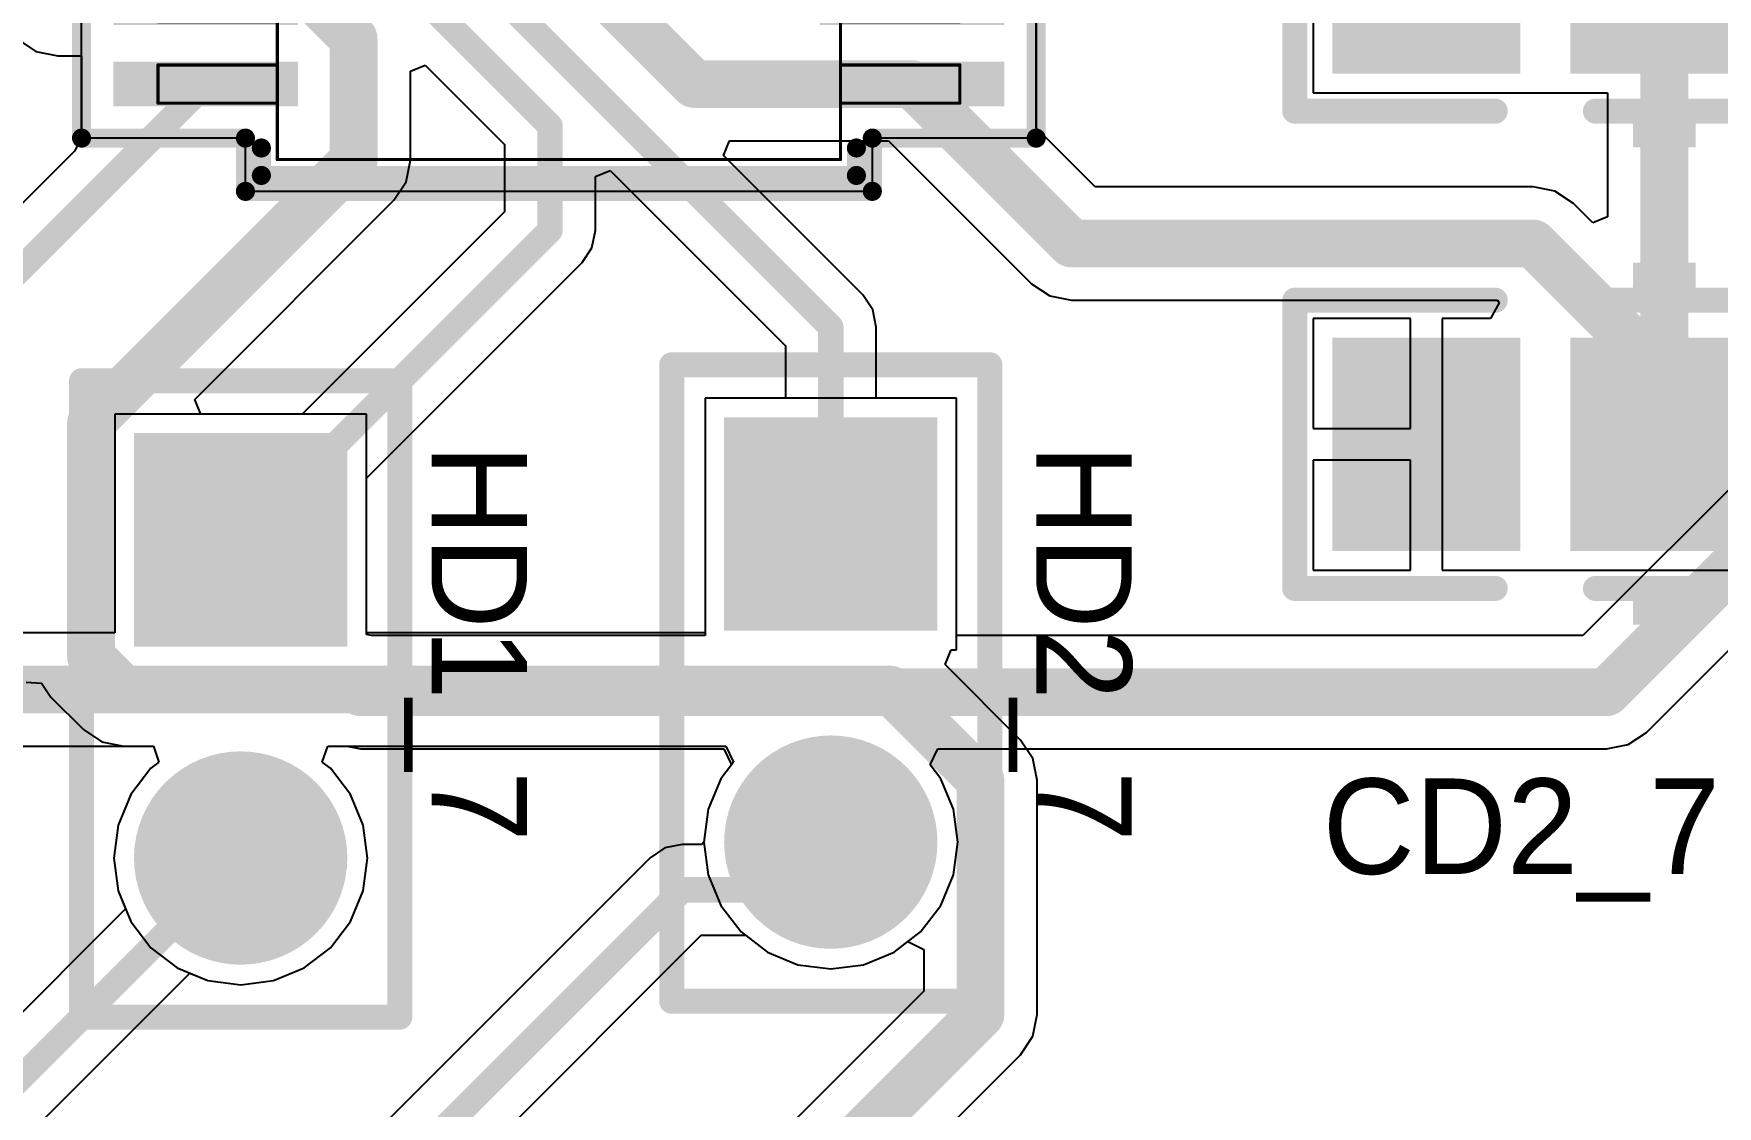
# Model space of a CAD drawing. Header units: millimetres. Extents: x 0.67 to 7.75, y 0.64 to 6.06.
# Drawn here: x 2.338 to 2.867, y 3.492 to 3.829 of the extents above; entities that cross this region are included whole.
import ezdxf

# ---------------------------------------------------------------- set-up
doc = ezdxf.new("R2010")
doc.units = ezdxf.units.MM
doc.header["$MEASUREMENT"] = 0
for name, color, linetype in [('BottomLayer', 5, 'Continuous'), ('BottomSolder', 6, 'Continuous'), ('Mechanical13', 56, 'Continuous'), ('Mechanical15', 56, 'Continuous'), ('MultiLayer', 9, 'Continuous'), ('PadHoleLayer', 156, 'Continuous'), ('TopLayer', 1, 'Continuous'), ('TopOverlay', 2, 'Continuous'), ('TopPaste', 8, 'Continuous'), ('TopSolder', 216, 'Continuous')]:
    doc.layers.add(name, color=color, linetype=linetype)

# ---------------------------------------------------------------- blocks, each defined once
blk = doc.blocks.new('RU_14_186')
at = {"layer": 'Mechanical13'}
for p, q in [((-0.086, 0.07249), (-0.06601, 0.0525)), ((-0.086, 0.0525), (-0.06601, 0.07249)), ((-0.076, 0.0525), (-0.076, 0.07249)), ((-0.086, 0.0625), (-0.06601, 0.0625))]:
    blk.add_line(p, q, dxfattribs=at)
at = {"layer": 'Mechanical13', "const_width": 0.001}
for points in [[(-0.0885, -0.1005), (-0.0885, 0.1005)], [(-0.0885, 0.1005), (0.0885, 0.1005)], [(0.0885, -0.1005), (0.0885, 0.1005)], [(-0.126, 0.07077), (-0.126, 0.08277)], [(-0.126, 0.08277), (-0.0885, 0.08277)], [(-0.0885, 0.07077), (-0.0885, 0.08277)], [(0.0885, 0.08277), (0.126, 0.08277)], [(0.0885, 0.07077), (0.0885, 0.08277)], [(0.126, 0.07077), (0.126, 0.08277)], [(-0.126, 0.07077), (-0.0885, 0.07077)], [(0.0885, 0.07077), (0.126, 0.07077)], [(-0.126, 0.04518), (-0.126, 0.05718)], [(-0.126, 0.05718), (-0.0885, 0.05718)], [(-0.0885, 0.04518), (-0.0885, 0.05718)], [(0.0885, 0.05718), (0.126, 0.05718)], [(0.0885, 0.04518), (0.0885, 0.05718)], [(0.126, 0.04518), (0.126, 0.05718)], [(-0.126, 0.04518), (-0.0885, 0.04518)], [(0.0885, 0.04518), (0.126, 0.04518)], [(-0.126, 0.01959), (-0.126, 0.03159)], [(-0.126, 0.03159), (-0.0885, 0.03159)], [(-0.0885, 0.01959), (-0.0885, 0.03159)], [(0.0885, 0.03159), (0.126, 0.03159)], [(0.0885, 0.01959), (0.0885, 0.03159)], [(0.126, 0.01959), (0.126, 0.03159)], [(-0.126, 0.01959), (-0.0885, 0.01959)], [(0.0885, 0.01959), (0.126, 0.01959)], [(-0.126, -0.006), (-0.126, 0.006)], [(-0.126, 0.006), (-0.0885, 0.006)], [(-0.0885, -0.006), (-0.0885, 0.006)], [(0.0885, 0.006), (0.126, 0.006)], [(0.0885, -0.006), (0.0885, 0.006)], [(0.126, -0.006), (0.126, 0.006)], [(-0.126, -0.006), (-0.0885, -0.006)], [(0.0885, -0.006), (0.126, -0.006)], [(-0.126, -0.03159), (-0.126, -0.01959)], [(-0.126, -0.01959), (-0.0885, -0.01959)], [(-0.0885, -0.03159), (-0.0885, -0.01959)], [(0.0885, -0.01959), (0.126, -0.01959)], [(0.0885, -0.03159), (0.0885, -0.01959)], [(0.126, -0.03159), (0.126, -0.01959)], [(-0.126, -0.03159), (-0.0885, -0.03159)], [(0.0885, -0.03159), (0.126, -0.03159)], [(-0.126, -0.05718), (-0.126, -0.04518)], [(-0.126, -0.04518), (-0.0885, -0.04518)], [(-0.0885, -0.05718), (-0.0885, -0.04518)], [(0.0885, -0.04518), (0.126, -0.04518)], [(0.0885, -0.05718), (0.0885, -0.04518)], [(0.126, -0.05718), (0.126, -0.04518)], [(-0.126, -0.05718), (-0.0885, -0.05718)], [(0.0885, -0.05718), (0.126, -0.05718)], [(-0.126, -0.08277), (-0.126, -0.07077)], [(-0.126, -0.07077), (-0.0885, -0.07077)], [(-0.0885, -0.08277), (-0.0885, -0.07077)], [(0.0885, -0.07077), (0.126, -0.07077)], [(0.0885, -0.08277), (0.0885, -0.07077)], [(0.126, -0.08277), (0.126, -0.07077)], [(-0.126, -0.08277), (-0.0885, -0.08277)], [(0.0885, -0.08277), (0.126, -0.08277)], [(-0.0885, -0.1005), (0.0885, -0.1005)]]:
    blk.add_lwpolyline(points, dxfattribs=at)
at = {"layer": 'Mechanical13', "const_width": 0.0005}
for points in [[(-0.08875, 0.1005, 1), (-0.08825, 0.1005, 1)], [(-0.08875, 0.1005, 1), (-0.08825, 0.1005, 1)], [(0.08825, 0.1005, 1), (0.08875, 0.1005, 1)], [(0.08825, 0.1005, 1), (0.08875, 0.1005, 1)], [(-0.12625, 0.08277, 1), (-0.12575, 0.08277, 1)], [(-0.12625, 0.08277, 1), (-0.12575, 0.08277, 1)], [(-0.08875, 0.08277, 1), (-0.08825, 0.08277, 1)], [(-0.08875, 0.08277, 1), (-0.08825, 0.08277, 1)], [(0.08825, 0.08277, 1), (0.08875, 0.08277, 1)], [(0.08825, 0.08277, 1), (0.08875, 0.08277, 1)], [(0.12575, 0.08277, 1), (0.12625, 0.08277, 1)], [(0.12575, 0.08277, 1), (0.12625, 0.08277, 1)], [(-0.12625, 0.07077, 1), (-0.12575, 0.07077, 1)], [(-0.12625, 0.07077, 1), (-0.12575, 0.07077, 1)], [(-0.08875, 0.07077, 1), (-0.08825, 0.07077, 1)], [(-0.08875, 0.07077, 1), (-0.08825, 0.07077, 1)], [(0.08825, 0.07077, 1), (0.08875, 0.07077, 1)], [(0.08825, 0.07077, 1), (0.08875, 0.07077, 1)], [(0.12575, 0.07077, 1), (0.12625, 0.07077, 1)], [(0.12575, 0.07077, 1), (0.12625, 0.07077, 1)], [(-0.12625, 0.05718, 1), (-0.12575, 0.05718, 1)], [(-0.12625, 0.05718, 1), (-0.12575, 0.05718, 1)], [(-0.08875, 0.05718, 1), (-0.08825, 0.05718, 1)], [(-0.08875, 0.05718, 1), (-0.08825, 0.05718, 1)], [(0.08825, 0.05718, 1), (0.08875, 0.05718, 1)], [(0.08825, 0.05718, 1), (0.08875, 0.05718, 1)], [(0.12575, 0.05718, 1), (0.12625, 0.05718, 1)], [(0.12575, 0.05718, 1), (0.12625, 0.05718, 1)], [(-0.12625, 0.04518, 1), (-0.12575, 0.04518, 1)], [(-0.12625, 0.04518, 1), (-0.12575, 0.04518, 1)], [(-0.08875, 0.04518, 1), (-0.08825, 0.04518, 1)], [(-0.08875, 0.04518, 1), (-0.08825, 0.04518, 1)], [(0.08825, 0.04518, 1), (0.08875, 0.04518, 1)], [(0.08825, 0.04518, 1), (0.08875, 0.04518, 1)], [(0.12575, 0.04518, 1), (0.12625, 0.04518, 1)], [(0.12575, 0.04518, 1), (0.12625, 0.04518, 1)], [(-0.12625, 0.03159, 1), (-0.12575, 0.03159, 1)], [(-0.12625, 0.03159, 1), (-0.12575, 0.03159, 1)], [(-0.08875, 0.03159, 1), (-0.08825, 0.03159, 1)], [(-0.08875, 0.03159, 1), (-0.08825, 0.03159, 1)], [(0.08825, 0.03159, 1), (0.08875, 0.03159, 1)], [(0.08825, 0.03159, 1), (0.08875, 0.03159, 1)], [(0.12575, 0.03159, 1), (0.12625, 0.03159, 1)], [(0.12575, 0.03159, 1), (0.12625, 0.03159, 1)], [(-0.12625, 0.01959, 1), (-0.12575, 0.01959, 1)], [(-0.12625, 0.01959, 1), (-0.12575, 0.01959, 1)], [(-0.08875, 0.01959, 1), (-0.08825, 0.01959, 1)], [(-0.08875, 0.01959, 1), (-0.08825, 0.01959, 1)], [(0.08825, 0.01959, 1), (0.08875, 0.01959, 1)], [(0.08825, 0.01959, 1), (0.08875, 0.01959, 1)], [(0.12575, 0.01959, 1), (0.12625, 0.01959, 1)], [(0.12575, 0.01959, 1), (0.12625, 0.01959, 1)], [(-0.12625, 0.006, 1), (-0.12575, 0.006, 1)], [(-0.12625, 0.006, 1), (-0.12575, 0.006, 1)], [(-0.08875, 0.006, 1), (-0.08825, 0.006, 1)], [(-0.08875, 0.006, 1), (-0.08825, 0.006, 1)], [(0.08825, 0.006, 1), (0.08875, 0.006, 1)], [(0.08825, 0.006, 1), (0.08875, 0.006, 1)], [(0.12575, 0.006, 1), (0.12625, 0.006, 1)], [(0.12575, 0.006, 1), (0.12625, 0.006, 1)], [(-0.12625, -0.006, 1), (-0.12575, -0.006, 1)], [(-0.12625, -0.006, 1), (-0.12575, -0.006, 1)], [(-0.08875, -0.006, 1), (-0.08825, -0.006, 1)], [(-0.08875, -0.006, 1), (-0.08825, -0.006, 1)], [(0.08825, -0.006, 1), (0.08875, -0.006, 1)], [(0.08825, -0.006, 1), (0.08875, -0.006, 1)], [(0.12575, -0.006, 1), (0.12625, -0.006, 1)], [(0.12575, -0.006, 1), (0.12625, -0.006, 1)], [(-0.12625, -0.01959, 1), (-0.12575, -0.01959, 1)], [(-0.12625, -0.01959, 1), (-0.12575, -0.01959, 1)], [(-0.08875, -0.01959, 1), (-0.08825, -0.01959, 1)], [(-0.08875, -0.01959, 1), (-0.08825, -0.01959, 1)], [(0.08825, -0.01959, 1), (0.08875, -0.01959, 1)], [(0.08825, -0.01959, 1), (0.08875, -0.01959, 1)], [(0.12575, -0.01959, 1), (0.12625, -0.01959, 1)], [(0.12575, -0.01959, 1), (0.12625, -0.01959, 1)], [(-0.12625, -0.03159, 1), (-0.12575, -0.03159, 1)], [(-0.12625, -0.03159, 1), (-0.12575, -0.03159, 1)], [(-0.08875, -0.03159, 1), (-0.08825, -0.03159, 1)], [(-0.08875, -0.03159, 1), (-0.08825, -0.03159, 1)], [(0.08825, -0.03159, 1), (0.08875, -0.03159, 1)], [(0.08825, -0.03159, 1), (0.08875, -0.03159, 1)], [(0.12575, -0.03159, 1), (0.12625, -0.03159, 1)], [(0.12575, -0.03159, 1), (0.12625, -0.03159, 1)], [(-0.12625, -0.04518, 1), (-0.12575, -0.04518, 1)], [(-0.12625, -0.04518, 1), (-0.12575, -0.04518, 1)], [(-0.08875, -0.04518, 1), (-0.08825, -0.04518, 1)], [(-0.08875, -0.04518, 1), (-0.08825, -0.04518, 1)], [(0.08825, -0.04518, 1), (0.08875, -0.04518, 1)], [(0.08825, -0.04518, 1), (0.08875, -0.04518, 1)], [(0.12575, -0.04518, 1), (0.12625, -0.04518, 1)], [(0.12575, -0.04518, 1), (0.12625, -0.04518, 1)], [(-0.12625, -0.05718, 1), (-0.12575, -0.05718, 1)], [(-0.12625, -0.05718, 1), (-0.12575, -0.05718, 1)], [(-0.08875, -0.05718, 1), (-0.08825, -0.05718, 1)], [(-0.08875, -0.05718, 1), (-0.08825, -0.05718, 1)], [(0.08825, -0.05718, 1), (0.08875, -0.05718, 1)], [(0.08825, -0.05718, 1), (0.08875, -0.05718, 1)], [(0.12575, -0.05718, 1), (0.12625, -0.05718, 1)], [(0.12575, -0.05718, 1), (0.12625, -0.05718, 1)], [(-0.12625, -0.07077, 1), (-0.12575, -0.07077, 1)], [(-0.12625, -0.07077, 1), (-0.12575, -0.07077, 1)], [(-0.08875, -0.07077, 1), (-0.08825, -0.07077, 1)], [(-0.08875, -0.07077, 1), (-0.08825, -0.07077, 1)], [(0.08825, -0.07077, 1), (0.08875, -0.07077, 1)], [(0.08825, -0.07077, 1), (0.08875, -0.07077, 1)], [(0.12575, -0.07077, 1), (0.12625, -0.07077, 1)], [(0.12575, -0.07077, 1), (0.12625, -0.07077, 1)], [(-0.12625, -0.08277, 1), (-0.12575, -0.08277, 1)], [(-0.12625, -0.08277, 1), (-0.12575, -0.08277, 1)], [(-0.08875, -0.08277, 1), (-0.08825, -0.08277, 1)], [(-0.08875, -0.08277, 1), (-0.08825, -0.08277, 1)], [(0.08825, -0.08277, 1), (0.08875, -0.08277, 1)], [(0.08825, -0.08277, 1), (0.08875, -0.08277, 1)], [(0.12575, -0.08277, 1), (0.12625, -0.08277, 1)], [(0.12575, -0.08277, 1), (0.12625, -0.08277, 1)], [(-0.08875, -0.1005, 1), (-0.08825, -0.1005, 1)], [(-0.08875, -0.1005, 1), (-0.08825, -0.1005, 1)], [(0.08825, -0.1005, 1), (0.08875, -0.1005, 1)], [(0.08825, -0.1005, 1), (0.08875, -0.1005, 1)]]:
    blk.add_lwpolyline(points, format="xyb", close=True, dxfattribs=at)
at = {"layer": 'Mechanical13'}
blk.add_lwpolyline([(0.012, 0.1005, -1), (-0.012, 0.1005)], format="xyb", dxfattribs=at)
for points in [[(-0.012, 0.1005, 1), (-0.012, 0.1005, 1)], [(0.012, 0.1005, 1), (0.012, 0.1005, 1)]]:
    blk.add_lwpolyline(points, format="xyb", close=True, dxfattribs=at)
at = {"layer": 'Mechanical15'}
for p, q in [((-0.0985, 0.09377), (-0.0985, 0.1105)), ((-0.0985, 0.1105), (0.0985, 0.1105)), ((0.0985, 0.1105), (0.0985, 0.09377)), ((-0.15, -0.09377), (-0.15, 0.09377)), ((-0.15, 0.09377), (-0.0985, 0.09377)), ((0.0985, 0.09377), (0.15, 0.09377)), ((0.15, 0.09377), (0.15, -0.09377)), ((-0.0985, -0.09377), (-0.15, -0.09377)), ((-0.0985, -0.1105), (-0.0985, -0.09377)), ((0.15, -0.09377), (0.0985, -0.09377)), ((0.0985, -0.09377), (0.0985, -0.1105)), ((0.0985, -0.1105), (-0.0985, -0.1105))]:
    blk.add_line(p, q, dxfattribs=at)
at = {"layer": 'Mechanical15', "const_width": 0.006}
for points in [[(-0.0985, 0.1105), (0.0985, 0.1105)], [(-0.0985, 0.09377), (-0.0985, 0.1105)], [(0.0985, 0.09377), (0.0985, 0.1105)], [(-0.15, 0.09377), (-0.0985, 0.09377)], [(-0.15, -0.09377), (-0.15, 0.09377)], [(0.0985, 0.09377), (0.15, 0.09377)], [(0.15, -0.09377), (0.15, 0.09377)], [(-0.15, -0.09377), (-0.0985, -0.09377)], [(-0.0985, -0.1105), (-0.0985, -0.09377)], [(0.0985, -0.1105), (0.0985, -0.09377)], [(0.0985, -0.09377), (0.15, -0.09377)], [(-0.0985, -0.1105), (0.0985, -0.1105)]]:
    blk.add_lwpolyline(points, dxfattribs=at)
at = {"layer": 'Mechanical15', "const_width": 0.003}
for points in [[(-0.1, 0.1105, 1), (-0.097, 0.1105, 1)], [(-0.1, 0.1105, 1), (-0.097, 0.1105, 1)], [(0.097, 0.1105, 1), (0.1, 0.1105, 1)], [(0.097, 0.1105, 1), (0.1, 0.1105, 1)], [(-0.1515, 0.09377, 1), (-0.1485, 0.09377, 1)], [(-0.1515, 0.09377, 1), (-0.1485, 0.09377, 1)], [(-0.1, 0.09377, 1), (-0.097, 0.09377, 1)], [(-0.1, 0.09377, 1), (-0.097, 0.09377, 1)], [(0.097, 0.09377, 1), (0.1, 0.09377, 1)], [(0.097, 0.09377, 1), (0.1, 0.09377, 1)], [(0.1485, 0.09377, 1), (0.1515, 0.09377, 1)], [(0.1485, 0.09377, 1), (0.1515, 0.09377, 1)], [(-0.1515, -0.09377, 1), (-0.1485, -0.09377, 1)], [(-0.1515, -0.09377, 1), (-0.1485, -0.09377, 1)], [(-0.1, -0.09377, 1), (-0.097, -0.09377, 1)], [(-0.1, -0.09377, 1), (-0.097, -0.09377, 1)], [(0.097, -0.09377, 1), (0.1, -0.09377, 1)], [(0.097, -0.09377, 1), (0.1, -0.09377, 1)], [(0.1485, -0.09377, 1), (0.1515, -0.09377, 1)], [(0.1485, -0.09377, 1), (0.1515, -0.09377, 1)], [(-0.1, -0.1105, 1), (-0.097, -0.1105, 1)], [(-0.1, -0.1105, 1), (-0.097, -0.1105, 1)], [(0.097, -0.1105, 1), (0.1, -0.1105, 1)], [(0.097, -0.1105, 1), (0.1, -0.1105, 1)]]:
    blk.add_lwpolyline(points, format="xyb", close=True, dxfattribs=at)
at = {"layer": 'TopLayer'}
for points in [[(-0.14, 0.06977), (-0.082, 0.06977), (-0.14, 0.08377), (-0.082, 0.08377)], [(0.082, 0.06977), (0.14, 0.06977), (0.082, 0.08377), (0.14, 0.08377)], [(-0.14, 0.04418), (-0.082, 0.04418), (-0.14, 0.05818), (-0.082, 0.05818)], [(0.082, 0.04418), (0.14, 0.04418), (0.082, 0.05818), (0.14, 0.05818)], [(-0.14, 0.01859), (-0.082, 0.01859), (-0.14, 0.03259), (-0.082, 0.03259)], [(0.082, 0.01859), (0.14, 0.01859), (0.082, 0.03259), (0.14, 0.03259)], [(-0.14, -0.007), (-0.082, -0.007), (-0.14, 0.007), (-0.082, 0.007)], [(0.082, -0.007), (0.14, -0.007), (0.082, 0.007), (0.14, 0.007)], [(-0.14, -0.03259), (-0.082, -0.03259), (-0.14, -0.01859), (-0.082, -0.01859)], [(0.082, -0.03259), (0.14, -0.03259), (0.082, -0.01859), (0.14, -0.01859)], [(-0.14, -0.05818), (-0.082, -0.05818), (-0.14, -0.04418), (-0.082, -0.04418)], [(0.082, -0.05818), (0.14, -0.05818), (0.082, -0.04418), (0.14, -0.04418)], [(-0.14, -0.08377), (-0.082, -0.08377), (-0.14, -0.06977), (-0.082, -0.06977)], [(0.082, -0.08377), (0.14, -0.08377), (0.082, -0.06977), (0.14, -0.06977)]]:
    blk.add_solid(points, dxfattribs=at)
at = {"layer": 'TopOverlay'}
for p, q in [((-0.1335, 0.11076), (-0.11351, 0.09077)), ((-0.1335, 0.09077), (-0.11351, 0.11076)), ((-0.1235, 0.09077), (-0.1235, 0.11076)), ((-0.1335, 0.10077), (-0.11351, 0.10077)), ((0.15, -0.03309), (0.15, -0.01809)), ((0.15, -0.01809), (0.16, -0.01809)), ((0.16, -0.01809), (0.16, -0.03309)), ((0.16, -0.03309), (0.15, -0.03309))]:
    blk.add_line(p, q, dxfattribs=at)
at = {"layer": 'TopOverlay', "const_width": 0.006}
for points in [[(-0.0935, 0.09687), (-0.0935, 0.1055)], [(-0.0935, 0.1055), (0.0935, 0.1055)], [(0.0935, 0.09687), (0.0935, 0.1055)], [(-0.0935, -0.1055), (-0.0935, -0.09687)], [(0.0935, -0.1055), (0.0935, -0.09687)], [(-0.0935, -0.1055), (0.0935, -0.1055)]]:
    blk.add_lwpolyline(points, dxfattribs=at)
at = {"layer": 'TopOverlay', "const_width": 0.003}
for points in [[(-0.095, 0.1055, 1), (-0.092, 0.1055, 1)], [(-0.095, 0.1055, 1), (-0.092, 0.1055, 1)], [(0.092, 0.1055, 1), (0.095, 0.1055, 1)], [(0.092, 0.1055, 1), (0.095, 0.1055, 1)], [(-0.095, 0.09687, 1), (-0.092, 0.09687, 1)], [(0.092, 0.09687, 1), (0.095, 0.09687, 1)], [(-0.095, -0.09687, 1), (-0.092, -0.09687, 1)], [(0.092, -0.09687, 1), (0.095, -0.09687, 1)], [(-0.095, -0.1055, 1), (-0.092, -0.1055, 1)], [(-0.095, -0.1055, 1), (-0.092, -0.1055, 1)], [(0.092, -0.1055, 1), (0.095, -0.1055, 1)], [(0.092, -0.1055, 1), (0.095, -0.1055, 1)]]:
    blk.add_lwpolyline(points, format="xyb", close=True, dxfattribs=at)
at = {"layer": 'TopPaste'}
for points in [[(-0.14, 0.06977), (-0.082, 0.06977), (-0.14, 0.08377), (-0.082, 0.08377)], [(0.082, 0.06977), (0.14, 0.06977), (0.082, 0.08377), (0.14, 0.08377)], [(-0.14, 0.04418), (-0.082, 0.04418), (-0.14, 0.05818), (-0.082, 0.05818)], [(0.082, 0.04418), (0.14, 0.04418), (0.082, 0.05818), (0.14, 0.05818)], [(-0.14, 0.01859), (-0.082, 0.01859), (-0.14, 0.03259), (-0.082, 0.03259)], [(0.082, 0.01859), (0.14, 0.01859), (0.082, 0.03259), (0.14, 0.03259)], [(-0.14, -0.007), (-0.082, -0.007), (-0.14, 0.007), (-0.082, 0.007)], [(0.082, -0.007), (0.14, -0.007), (0.082, 0.007), (0.14, 0.007)], [(-0.14, -0.03259), (-0.082, -0.03259), (-0.14, -0.01859), (-0.082, -0.01859)], [(0.082, -0.03259), (0.14, -0.03259), (0.082, -0.01859), (0.14, -0.01859)], [(-0.14, -0.05818), (-0.082, -0.05818), (-0.14, -0.04418), (-0.082, -0.04418)], [(0.082, -0.05818), (0.14, -0.05818), (0.082, -0.04418), (0.14, -0.04418)], [(-0.14, -0.08377), (-0.082, -0.08377), (-0.14, -0.06977), (-0.082, -0.06977)], [(0.082, -0.08377), (0.14, -0.08377), (0.082, -0.06977), (0.14, -0.06977)]]:
    blk.add_solid(points, dxfattribs=at)
at = {"layer": 'TopSolder'}
for points in [[(-0.14, 0.06977), (-0.082, 0.06977), (-0.14, 0.08377), (-0.082, 0.08377)], [(0.082, 0.06977), (0.14, 0.06977), (0.082, 0.08377), (0.14, 0.08377)], [(-0.14, 0.04418), (-0.082, 0.04418), (-0.14, 0.05818), (-0.082, 0.05818)], [(0.082, 0.04418), (0.14, 0.04418), (0.082, 0.05818), (0.14, 0.05818)], [(-0.14, 0.01859), (-0.082, 0.01859), (-0.14, 0.03259), (-0.082, 0.03259)], [(0.082, 0.01859), (0.14, 0.01859), (0.082, 0.03259), (0.14, 0.03259)], [(-0.14, -0.007), (-0.082, -0.007), (-0.14, 0.007), (-0.082, 0.007)], [(0.082, -0.007), (0.14, -0.007), (0.082, 0.007), (0.14, 0.007)], [(-0.14, -0.03259), (-0.082, -0.03259), (-0.14, -0.01859), (-0.082, -0.01859)], [(0.082, -0.03259), (0.14, -0.03259), (0.082, -0.01859), (0.14, -0.01859)], [(-0.14, -0.05818), (-0.082, -0.05818), (-0.14, -0.04418), (-0.082, -0.04418)], [(0.082, -0.05818), (0.14, -0.05818), (0.082, -0.04418), (0.14, -0.04418)], [(-0.14, -0.08377), (-0.082, -0.08377), (-0.14, -0.06977), (-0.082, -0.06977)], [(0.082, -0.08377), (0.14, -0.08377), (0.082, -0.06977), (0.14, -0.06977)]]:
    blk.add_solid(points, dxfattribs=at)
blk = doc.blocks.new('CC2012_0805_187')
at = {"layer": 'TopLayer'}
for points in [[(-0.06299, -0.02953), (-0.01181, -0.02953), (-0.06299, 0.02953), (-0.01181, 0.02953)], [(0.01181, -0.02953), (0.06299, -0.02953), (0.01181, 0.02953), (0.06299, 0.02953)]]:
    blk.add_solid(points, dxfattribs=at)
at = {"layer": 'TopOverlay', "const_width": 0.00787}
for points in [[(-0.07874, 0.04528), (-0.07874, -0.04528)], [(-0.01575, 0.04528), (-0.07874, 0.04528)], [(0.07874, 0.04528), (0.01575, 0.04528)], [(0.07874, 0.04528), (0.07874, -0.04528)], [(-0.01575, -0.04528), (-0.07874, -0.04528)], [(0.07874, -0.04528), (0.01575, -0.04528)]]:
    blk.add_lwpolyline(points, dxfattribs=at)
at = {"layer": 'TopOverlay', "const_width": 0.00394}
for points in [[(-0.08071, 0.04528, 1), (-0.07677, 0.04528, 1)], [(-0.08071, 0.04528, 1), (-0.07677, 0.04528, 1)], [(-0.01772, 0.04528, 1), (-0.01378, 0.04528, 1)], [(0.01378, 0.04528, 1), (0.01772, 0.04528, 1)], [(0.07677, 0.04528, 1), (0.08071, 0.04528, 1)], [(0.07677, 0.04528, 1), (0.08071, 0.04528, 1)], [(-0.08071, -0.04528, 1), (-0.07677, -0.04528, 1)], [(-0.08071, -0.04528, 1), (-0.07677, -0.04528, 1)], [(-0.01772, -0.04528, 1), (-0.01378, -0.04528, 1)], [(0.01378, -0.04528, 1), (0.01772, -0.04528, 1)], [(0.07677, -0.04528, 1), (0.08071, -0.04528, 1)], [(0.07677, -0.04528, 1), (0.08071, -0.04528, 1)]]:
    blk.add_lwpolyline(points, format="xyb", close=True, dxfattribs=at)
at = {"layer": 'TopOverlay'}
for points in [[(-0.04724, 0.04882), (-0.02756, 0.04882), (-0.04724, 0.05669), (-0.02756, 0.05669)], [(-0.04725, -0.05709), (-0.02756, -0.05709), (-0.04725, -0.04921), (-0.02756, -0.04921)]]:
    blk.add_solid(points, dxfattribs=at)
at = {"layer": 'TopPaste'}
for points in [[(-0.06299, -0.02953), (-0.01181, -0.02953), (-0.06299, 0.02953), (-0.01181, 0.02953)], [(0.01181, -0.02953), (0.06299, -0.02953), (0.01181, 0.02953), (0.06299, 0.02953)]]:
    blk.add_solid(points, dxfattribs=at)
at = {"layer": 'TopSolder'}
for points in [[(-0.06699, -0.03353), (-0.00781, -0.03353), (-0.06699, 0.03353), (-0.00781, 0.03353)], [(0.00781, -0.03353), (0.06699, -0.03353), (0.00781, 0.03353), (0.06699, 0.03353)]]:
    blk.add_solid(points, dxfattribs=at)
blk = doc.blocks.new('HDR1X2_198')
at = {"layer": 'BottomLayer', "const_width": 0.02953}
blk.add_lwpolyline([(0.08524, 0, 1), (0.11476, 0, 1)], format="xyb", close=True, dxfattribs=at)
at = {"layer": 'BottomLayer'}
blk.add_solid([(-0.02953, -0.02953), (0.02953, -0.02953), (-0.02953, 0.02953), (0.02953, 0.02953)], dxfattribs=at)
at = {"layer": 'BottomSolder', "const_width": 0.03353}
blk.add_lwpolyline([(0.08324, 0, 1), (0.11676, 0, 1)], format="xyb", close=True, dxfattribs=at)
at = {"layer": 'BottomSolder'}
blk.add_solid([(-0.03353, -0.03353), (0.03353, -0.03353), (-0.03353, 0.03353), (0.03353, 0.03353)], dxfattribs=at)
at = {"layer": 'MultiLayer', "const_width": 0.02953}
blk.add_lwpolyline([(0.08524, 0, 1), (0.11476, 0, 1)], format="xyb", close=True, dxfattribs=at)
at = {"layer": 'MultiLayer'}
blk.add_solid([(-0.02953, -0.02953), (0.02953, -0.02953), (-0.02953, 0.02953), (0.02953, 0.02953)], dxfattribs=at)
at = {"layer": 'PadHoleLayer', "const_width": 0.01772}
for points in [[(-0.00886, 0, 1), (0.00886, 0, 1)], [(0.09114, 0, 1), (0.10886, 0, 1)]]:
    blk.add_lwpolyline(points, format="xyb", close=True, dxfattribs=at)
at = {"layer": 'TopLayer', "const_width": 0.02953}
blk.add_lwpolyline([(0.08524, 0, 1), (0.11476, 0, 1)], format="xyb", close=True, dxfattribs=at)
at = {"layer": 'TopLayer'}
blk.add_solid([(-0.02953, -0.02953), (0.02953, -0.02953), (-0.02953, 0.02953), (0.02953, 0.02953)], dxfattribs=at)
at = {"layer": 'TopOverlay', "const_width": 0.00787}
for points in [[(-0.05, -0.05), (-0.05, 0.05)], [(0.15, 0.05), (-0.05, 0.05)], [(0.15, -0.05), (0.15, 0.05)], [(0.15, -0.05), (-0.05, -0.05)]]:
    blk.add_lwpolyline(points, dxfattribs=at)
at = {"layer": 'TopOverlay', "const_width": 0.00394}
for points in [[(-0.05197, 0.05, 1), (-0.04803, 0.05, 1)], [(-0.05197, 0.05, 1), (-0.04803, 0.05, 1)], [(0.14803, 0.05, 1), (0.15197, 0.05, 1)], [(0.14803, 0.05, 1), (0.15197, 0.05, 1)], [(-0.05197, -0.05, 1), (-0.04803, -0.05, 1)], [(-0.05197, -0.05, 1), (-0.04803, -0.05, 1)], [(0.14803, -0.05, 1), (0.15197, -0.05, 1)], [(0.14803, -0.05, 1), (0.15197, -0.05, 1)]]:
    blk.add_lwpolyline(points, format="xyb", close=True, dxfattribs=at)
at = {"layer": 'TopSolder', "const_width": 0.03353}
blk.add_lwpolyline([(0.08324, 0, 1), (0.11676, 0, 1)], format="xyb", close=True, dxfattribs=at)
at = {"layer": 'TopSolder'}
blk.add_solid([(-0.03353, -0.03353), (0.03353, -0.03353), (-0.03353, 0.03353), (0.03353, 0.03353)], dxfattribs=at)
blk = doc.blocks.new('HDR1X2_199')
at = {"layer": 'BottomLayer', "const_width": 0.02953}
blk.add_lwpolyline([(0.08524, 0, 1), (0.11476, 0, 1)], format="xyb", close=True, dxfattribs=at)
at = {"layer": 'BottomLayer'}
blk.add_solid([(-0.02953, -0.02953), (0.02953, -0.02953), (-0.02953, 0.02953), (0.02953, 0.02953)], dxfattribs=at)
at = {"layer": 'BottomSolder', "const_width": 0.03353}
blk.add_lwpolyline([(0.08324, 0, 1), (0.11676, 0, 1)], format="xyb", close=True, dxfattribs=at)
at = {"layer": 'BottomSolder'}
blk.add_solid([(-0.03353, -0.03353), (0.03353, -0.03353), (-0.03353, 0.03353), (0.03353, 0.03353)], dxfattribs=at)
at = {"layer": 'MultiLayer', "const_width": 0.02953}
blk.add_lwpolyline([(0.08524, 0, 1), (0.11476, 0, 1)], format="xyb", close=True, dxfattribs=at)
at = {"layer": 'MultiLayer'}
blk.add_solid([(-0.02953, -0.02953), (0.02953, -0.02953), (-0.02953, 0.02953), (0.02953, 0.02953)], dxfattribs=at)
at = {"layer": 'PadHoleLayer', "const_width": 0.01772}
for points in [[(-0.00886, 0, 1), (0.00886, 0, 1)], [(0.09114, 0, 1), (0.10886, 0, 1)]]:
    blk.add_lwpolyline(points, format="xyb", close=True, dxfattribs=at)
at = {"layer": 'TopLayer', "const_width": 0.02953}
blk.add_lwpolyline([(0.08524, 0, 1), (0.11476, 0, 1)], format="xyb", close=True, dxfattribs=at)
at = {"layer": 'TopLayer'}
blk.add_solid([(-0.02953, -0.02953), (0.02953, -0.02953), (-0.02953, 0.02953), (0.02953, 0.02953)], dxfattribs=at)
at = {"layer": 'TopOverlay', "const_width": 0.00787}
for points in [[(-0.05, -0.05), (-0.05, 0.05)], [(0.15, 0.05), (-0.05, 0.05)], [(0.15, -0.05), (0.15, 0.05)], [(0.15, -0.05), (-0.05, -0.05)]]:
    blk.add_lwpolyline(points, dxfattribs=at)
at = {"layer": 'TopOverlay', "const_width": 0.00394}
for points in [[(-0.05197, 0.05, 1), (-0.04803, 0.05, 1)], [(-0.05197, 0.05, 1), (-0.04803, 0.05, 1)], [(0.14803, 0.05, 1), (0.15197, 0.05, 1)], [(0.14803, 0.05, 1), (0.15197, 0.05, 1)], [(-0.05197, -0.05, 1), (-0.04803, -0.05, 1)], [(-0.05197, -0.05, 1), (-0.04803, -0.05, 1)], [(0.14803, -0.05, 1), (0.15197, -0.05, 1)], [(0.14803, -0.05, 1), (0.15197, -0.05, 1)]]:
    blk.add_lwpolyline(points, format="xyb", close=True, dxfattribs=at)
at = {"layer": 'TopSolder', "const_width": 0.03353}
blk.add_lwpolyline([(0.08324, 0, 1), (0.11676, 0, 1)], format="xyb", close=True, dxfattribs=at)
at = {"layer": 'TopSolder'}
blk.add_solid([(-0.03353, -0.03353), (0.03353, -0.03353), (-0.03353, 0.03353), (0.03353, 0.03353)], dxfattribs=at)
blk = doc.blocks.new('CC2012_0805_205')
at = {"layer": 'TopLayer'}
for points in [[(-0.06299, -0.02953), (-0.01181, -0.02953), (-0.06299, 0.02953), (-0.01181, 0.02953)], [(0.01181, -0.02953), (0.06299, -0.02953), (0.01181, 0.02953), (0.06299, 0.02953)]]:
    blk.add_solid(points, dxfattribs=at)
at = {"layer": 'TopOverlay', "const_width": 0.00787}
for points in [[(-0.07874, 0.04528), (-0.07874, -0.04528)], [(-0.01575, 0.04528), (-0.07874, 0.04528)], [(0.07874, 0.04528), (0.01575, 0.04528)], [(0.07874, 0.04528), (0.07874, -0.04528)], [(-0.01575, -0.04528), (-0.07874, -0.04528)], [(0.07874, -0.04528), (0.01575, -0.04528)]]:
    blk.add_lwpolyline(points, dxfattribs=at)
at = {"layer": 'TopOverlay', "const_width": 0.00394}
for points in [[(-0.08071, 0.04528, 1), (-0.07677, 0.04528, 1)], [(-0.08071, 0.04528, 1), (-0.07677, 0.04528, 1)], [(-0.01772, 0.04528, 1), (-0.01378, 0.04528, 1)], [(0.01378, 0.04528, 1), (0.01772, 0.04528, 1)], [(0.07677, 0.04528, 1), (0.08071, 0.04528, 1)], [(0.07677, 0.04528, 1), (0.08071, 0.04528, 1)], [(-0.08071, -0.04528, 1), (-0.07677, -0.04528, 1)], [(-0.08071, -0.04528, 1), (-0.07677, -0.04528, 1)], [(-0.01772, -0.04528, 1), (-0.01378, -0.04528, 1)], [(0.01378, -0.04528, 1), (0.01772, -0.04528, 1)], [(0.07677, -0.04528, 1), (0.08071, -0.04528, 1)], [(0.07677, -0.04528, 1), (0.08071, -0.04528, 1)]]:
    blk.add_lwpolyline(points, format="xyb", close=True, dxfattribs=at)
at = {"layer": 'TopOverlay'}
for points in [[(-0.04726, 0.04882), (-0.02757, 0.04882), (-0.04726, 0.05669), (-0.02757, 0.05669)], [(-0.04725, -0.05707), (-0.02756, -0.05707), (-0.04725, -0.0492), (-0.02756, -0.0492)]]:
    blk.add_solid(points, dxfattribs=at)
at = {"layer": 'TopPaste'}
for points in [[(-0.06299, -0.02953), (-0.01181, -0.02953), (-0.06299, 0.02953), (-0.01181, 0.02953)], [(0.01181, -0.02953), (0.06299, -0.02953), (0.01181, 0.02953), (0.06299, 0.02953)]]:
    blk.add_solid(points, dxfattribs=at)
at = {"layer": 'TopSolder'}
for points in [[(-0.06699, -0.03353), (-0.00781, -0.03353), (-0.06699, 0.03353), (-0.00781, 0.03353)], [(0.00781, -0.03353), (0.06699, -0.03353), (0.00781, 0.03353), (0.06699, 0.03353)]]:
    blk.add_solid(points, dxfattribs=at)

msp = doc.modelspace()

# ---------------------------------------------------------------- linework, layer by layer
at = {"layer": 'BottomLayer'}
for p, q in [((3.05231, 3.86755), (2.82461, 3.63984)), ((2.84462, 3.60938), (3.063, 3.82777)), ((2.62778, 3.71441), (2.54872, 3.71441)), ((2.54872, 3.71441), (2.54872, 3.63984)), ((2.62778, 3.63984), (2.62778, 3.71441)), ((2.44232, 3.70941), (2.36327, 3.70941)), ((2.36327, 3.70941), (2.36327, 3.6407)), ((2.44232, 3.64015), (2.44232, 3.70941)), ((2.36327, 3.6407), (1.98823, 3.6407)), ((2.44389, 3.63984), (2.44232, 3.64015)), ((2.54872, 3.63984), (2.44389, 3.63984)), ((2.82461, 3.63984), (2.62778, 3.63984)), ((2.83883, 3.60552), (2.84462, 3.60938)), ((1.99168, 3.60502), (2.37543, 3.60502)), ((2.37543, 3.60502), (2.37713, 3.60002)), ((2.42846, 3.60002), (2.43016, 3.60502)), ((2.43016, 3.60502), (2.43611, 3.60502)), ((2.43611, 3.60502), (2.44043, 3.60416)), ((2.44043, 3.60416), (2.44043, 3.60416)), ((2.44043, 3.60416), (2.55459, 3.60416)), ((2.55459, 3.60416), (2.55705, 3.59916)), ((2.61945, 3.59916), (2.62192, 3.60416)), ((2.62192, 3.60416), (2.832, 3.60416)), ((2.832, 3.60416), (2.83883, 3.60552)), ((2.3746, 3.59808), (2.36827, 3.58982)), ((2.37713, 3.60002), (2.3746, 3.59808)), ((2.43099, 3.59808), (2.42846, 3.60002)), ((2.43732, 3.58982), (2.43099, 3.59808)), ((2.55705, 3.59916), (2.55372, 3.59482)), ((2.62278, 3.59482), (2.61945, 3.59916)), ((2.55372, 3.59482), (2.54974, 3.5852)), ((2.62676, 3.5852), (2.62278, 3.59482)), ((2.36827, 3.58982), (2.36429, 3.5802)), ((2.44131, 3.5802), (2.43732, 3.58982)), ((2.54974, 3.5852), (2.54838, 3.57489)), ((2.62812, 3.57489), (2.62676, 3.5852)), ((2.36429, 3.5802), (2.36293, 3.56989)), ((2.44266, 3.56989), (2.44131, 3.5802)), ((2.54838, 3.57489), (2.54974, 3.56457)), ((2.62676, 3.56457), (2.62812, 3.57489)), ((2.36293, 3.56989), (2.36429, 3.55957)), ((2.44131, 3.55957), (2.44266, 3.56989)), ((2.54974, 3.56457), (2.55372, 3.55495)), ((2.62278, 3.55495), (2.62676, 3.56457)), ((2.36429, 3.55957), (2.36827, 3.54995)), ((2.43732, 3.54995), (2.44131, 3.55957)), ((2.55372, 3.55495), (2.56006, 3.54669)), ((2.61644, 3.54669), (2.62278, 3.55495)), ((2.36827, 3.54995), (2.3746, 3.54169)), ((2.43099, 3.54169), (2.43732, 3.54995)), ((2.56006, 3.54669), (2.56832, 3.54036)), ((2.60819, 3.54036), (2.61644, 3.54669)), ((2.3746, 3.54169), (2.38286, 3.53536)), ((2.42273, 3.53536), (2.43099, 3.54169)), ((2.56832, 3.54036), (2.57793, 3.53638)), ((2.59857, 3.53638), (2.60819, 3.54036)), ((2.38286, 3.53536), (2.39248, 3.53138)), ((2.41311, 3.53138), (2.42273, 3.53536)), ((2.57793, 3.53638), (2.58825, 3.53502)), ((2.58825, 3.53502), (2.59857, 3.53638)), ((2.39248, 3.53138), (2.4028, 3.53002)), ((2.4028, 3.53002), (2.41311, 3.53138))]:
    msp.add_line(p, q, dxfattribs=at)
at = {"layer": 'BottomLayer', "const_width": 0.015}
for points in [[(2.832, 3.622), (3.065, 3.855)], [(1.96286, 3.62286), (2.43957, 3.62286)], [(2.43957, 3.62286), (2.44043, 3.622)], [(2.44043, 3.622), (2.832, 3.622)]]:
    msp.add_lwpolyline(points, dxfattribs=at)
at = {"layer": 'BottomLayer', "const_width": 0.0075}
for points in [[(2.43582, 3.62286, 1), (2.44332, 3.62286, 1)], [(2.43582, 3.62286, 1), (2.44332, 3.62286, 1)], [(2.43668, 3.622, 1), (2.44418, 3.622, 1)], [(2.43668, 3.622, 1), (2.44418, 3.622, 1)], [(2.82825, 3.622, 1), (2.83575, 3.622, 1)], [(2.82825, 3.622, 1), (2.83575, 3.622, 1)]]:
    msp.add_lwpolyline(points, format="xyb", close=True, dxfattribs=at)
at = {"layer": 'TopLayer'}
for p, q in [((2.7398, 3.86529), (2.7398, 3.81036)), ((2.6528, 3.79935), (2.6528, 3.8337)), ((2.33268, 3.82718), (2.33847, 3.82331)), ((2.33847, 3.82331), (2.3453, 3.82195)), ((2.3453, 3.82195), (2.3453, 3.82195)), ((2.3453, 3.82195), (2.3528, 3.82195)), ((2.3528, 3.82195), (2.3528, 3.79611)), ((2.45614, 3.81714), (2.46076, 3.81906)), ((2.45614, 3.78919), (2.45614, 3.81714)), ((2.46076, 3.81906), (2.48573, 3.79409)), ((2.7398, 3.81036), (2.81098, 3.81036)), ((2.81098, 3.81036), (2.81098, 3.81036)), ((2.81098, 3.81036), (2.81461, 3.81036)), ((2.81461, 3.81036), (2.81461, 3.81036)), ((2.81461, 3.81036), (2.83235, 3.81036)), ((2.83235, 3.81036), (2.83235, 3.77141)), ((2.6713, 3.78084), (2.6528, 3.79935)), ((2.3528, 3.79611), (2.35056, 3.79207)), ((2.3528, 3.79611), (2.3528, 3.79611)), ((2.3528, 3.79611), (2.3528, 3.79611)), ((2.48573, 3.79409), (2.48573, 3.773)), ((2.55453, 3.79065), (2.55645, 3.79527)), ((2.55645, 3.79527), (2.6064, 3.79527)), ((2.6064, 3.79527), (2.65129, 3.75038)), ((2.35056, 3.79207), (2.3127, 3.75421)), ((2.45478, 3.78236), (2.45614, 3.78919)), ((2.45614, 3.78919), (2.45614, 3.78919)), ((2.59834, 3.74684), (2.55453, 3.79065)), ((2.51427, 3.78401), (2.51889, 3.78592)), ((2.51427, 3.76709), (2.51427, 3.78401)), ((2.51889, 3.78592), (2.57398, 3.73084)), ((2.45091, 3.77657), (2.45478, 3.78236)), ((2.809, 3.78084), (2.6713, 3.78084)), ((2.81583, 3.77948), (2.809, 3.78084)), ((2.82162, 3.77562), (2.81583, 3.77948)), ((2.38837, 3.71403), (2.45091, 3.77657)), ((2.48573, 3.773), (2.42214, 3.70941)), ((2.45091, 3.77657), (2.45091, 3.77657)), ((2.82773, 3.7695), (2.82162, 3.77562)), ((2.83235, 3.77141), (2.82773, 3.7695)), ((2.51319, 3.76163), (2.51427, 3.76709)), ((2.51427, 3.76709), (2.51427, 3.76709)), ((2.44232, 3.68923), (2.51009, 3.757)), ((2.51009, 3.757), (2.51319, 3.76163)), ((2.51009, 3.757), (2.51009, 3.757)), ((2.60144, 3.74221), (2.59834, 3.74684)), ((2.59834, 3.74684), (2.59834, 3.74684)), ((2.65129, 3.75038), (2.65129, 3.75038)), ((2.65129, 3.75038), (2.65708, 3.74652)), ((2.65708, 3.74652), (2.66391, 3.74516)), ((2.60253, 3.73675), (2.60144, 3.74221)), ((2.66391, 3.74516), (2.79779, 3.74516)), ((2.79828, 3.74441), (2.79561, 3.73941)), ((2.79779, 3.74516), (2.79828, 3.74441)), ((2.60253, 3.71441), (2.60253, 3.73675)), ((2.60253, 3.73675), (2.60253, 3.73675)), ((2.77039, 3.73941), (2.7398, 3.73941)), ((2.7398, 3.73941), (2.7398, 3.70489)), ((2.77039, 3.70489), (2.77039, 3.73941)), ((2.79561, 3.73941), (2.78039, 3.73941)), ((2.78039, 3.73941), (2.78039, 3.69989)), ((2.57398, 3.73084), (2.57398, 3.71441)), ((2.57398, 3.71441), (2.54872, 3.71441)), ((2.54872, 3.71441), (2.54872, 3.6407)), ((2.62778, 3.71441), (2.60253, 3.71441)), ((2.62778, 3.63536), (2.62778, 3.71441)), ((2.39029, 3.70941), (2.38837, 3.71403)), ((2.42214, 3.70941), (2.39029, 3.70941)), ((2.7398, 3.70489), (2.77039, 3.70489)), ((2.78039, 3.69989), (2.78039, 3.66036)), ((2.77039, 3.69489), (2.7398, 3.69489)), ((2.7398, 3.69489), (2.7398, 3.66036)), ((2.77039, 3.66036), (2.77039, 3.69489)), ((2.44232, 3.6407), (2.44232, 3.68923)), ((2.7398, 3.66036), (2.77039, 3.66036)), ((2.78039, 3.66036), (2.81098, 3.66036)), ((2.81098, 3.66036), (2.81098, 3.66036)), ((2.81098, 3.66036), (2.81461, 3.66036)), ((2.81461, 3.66036), (2.81461, 3.66036)), ((2.81461, 3.66036), (2.81598, 3.66036)), ((2.81598, 3.66036), (2.88579, 3.66036)), ((2.54872, 3.6407), (2.44232, 3.6407)), ((2.62414, 3.63074), (2.62605, 3.63536)), ((2.62605, 3.63536), (2.62778, 3.63536)), ((2.6479, 3.60698), (2.62414, 3.63074)), ((2.33538, 3.62518), (2.34026, 3.62483)), ((2.34026, 3.62483), (2.34315, 3.62049)), ((2.34315, 3.62049), (2.3534, 3.61024)), ((2.3534, 3.61024), (2.3534, 3.61024)), ((2.3534, 3.61024), (2.35919, 3.60637)), ((2.35919, 3.60637), (2.36602, 3.60502)), ((2.36602, 3.60502), (2.37543, 3.60502)), ((2.37543, 3.60502), (2.37713, 3.60002)), ((2.42846, 3.60002), (2.43016, 3.60502)), ((2.43016, 3.60502), (2.55524, 3.60502)), ((2.55524, 3.60502), (2.55771, 3.60002)), ((2.65176, 3.60119), (2.6479, 3.60698)), ((2.3746, 3.59808), (2.36827, 3.58982)), ((2.37713, 3.60002), (2.3746, 3.59808)), ((2.43099, 3.59808), (2.42846, 3.60002)), ((2.43732, 3.58982), (2.43099, 3.59808)), ((2.55771, 3.60002), (2.55372, 3.59482)), ((2.65312, 3.59437), (2.65176, 3.60119)), ((2.55372, 3.59482), (2.54974, 3.5852)), ((2.65312, 3.59436), (2.65312, 3.59437)), ((2.65312, 3.5207), (2.65312, 3.59436)), ((2.36827, 3.58982), (2.36429, 3.5802)), ((2.44131, 3.5802), (2.43732, 3.58982)), ((2.54974, 3.5852), (2.54838, 3.57489)), ((2.36429, 3.5802), (2.36293, 3.56989)), ((2.44266, 3.56989), (2.44131, 3.5802)), ((2.53612, 3.57307), (2.53149, 3.56998)), ((2.54158, 3.57416), (2.53612, 3.57307)), ((2.54775, 3.57416), (2.54158, 3.57416)), ((2.54158, 3.57416), (2.54158, 3.57416)), ((2.54838, 3.57489), (2.54775, 3.57416)), ((2.36293, 3.56989), (2.36429, 3.55957)), ((2.53149, 3.56998), (2.36927, 3.40776)), ((2.44131, 3.55957), (2.44266, 3.56989)), ((2.53149, 3.56998), (2.53149, 3.56998)), ((2.36429, 3.55957), (2.36663, 3.55391)), ((2.43732, 3.54995), (2.44131, 3.55957)), ((2.36663, 3.55391), (2.26388, 3.45116)), ((2.43099, 3.54169), (2.43732, 3.54995)), ((2.47605, 3.47417), (2.54749, 3.54561)), ((2.54749, 3.54561), (2.56147, 3.54561)), ((2.56147, 3.54561), (2.56832, 3.54036)), ((2.42273, 3.53536), (2.43099, 3.54169)), ((2.56832, 3.54036), (2.57793, 3.53638)), ((2.59857, 3.53638), (2.60819, 3.54036)), ((2.60819, 3.54036), (2.61244, 3.54362)), ((2.61244, 3.54362), (2.61744, 3.54115)), ((2.61744, 3.54115), (2.61744, 3.52809)), ((2.41311, 3.53138), (2.42273, 3.53536)), ((2.57793, 3.53638), (2.58825, 3.53502)), ((2.58825, 3.53502), (2.59857, 3.53638)), ((2.28825, 3.43515), (2.38682, 3.53372)), ((2.38682, 3.53372), (2.39248, 3.53138)), ((2.39248, 3.53138), (2.4028, 3.53002)), ((2.4028, 3.53002), (2.41311, 3.53138)), ((2.61744, 3.52809), (2.52523, 3.43588)), ((2.65176, 3.51387), (2.65312, 3.5207)), ((2.6479, 3.50808), (2.65176, 3.51387)), ((2.56726, 3.42745), (2.6479, 3.50808))]:
    msp.add_line(p, q, dxfattribs=at)
for points, const_width in [([(2.4383, 3.92016), (2.54534, 3.81311)], 0.015), ([(2.4397, 3.8853), (2.58825, 3.73675)], 0.008), ([(2.4357, 3.8643), (2.5, 3.8)], 0.008), ([(2.8502, 3.69989), (3.00531, 3.855)], 0.015), ([(2.8502, 3.7218), (2.8502, 3.84989)], 0.015), ([(2.42804, 3.83761), (2.4383, 3.82736)], 0.015), ([(2.4383, 3.78919), (2.4383, 3.82736)], 0.015), ([(2.54534, 3.81311), (2.6138, 3.81311)], 0.015), ([(2.6138, 3.81311), (2.66391, 3.763)], 0.015), ([(2.3228, 3.74411), (2.3918, 3.81311)], 0.008), ([(2.5, 3.76709), (2.5, 3.8)], 0.008), ([(2.35577, 3.70666), (2.4383, 3.78919)], 0.015), ([(2.4028, 3.66989), (2.5, 3.76709)], 0.008), ([(2.66391, 3.763), (2.809, 3.763)], 0.015), ([(2.809, 3.763), (2.8502, 3.7218)], 0.015), ([(2.58825, 3.66534), (2.58825, 3.73675)], 0.008), ([(2.8502, 3.7), (2.8502, 3.7218)], 0.015), ([(2.35577, 3.63311), (2.35577, 3.70666)], 0.015), ([(2.5828, 3.65989), (2.58825, 3.66534)], 0.008), ([(2.35577, 3.63311), (2.36602, 3.62286)], 0.015), ([(2.36602, 3.62286), (2.60679, 3.62286)], 0.015), ([(2.60679, 3.62286), (2.63528, 3.59437)], 0.015), ([(2.63528, 3.5207), (2.63528, 3.59437)], 0.015), ([(2.27398, 3.44107), (2.4028, 3.56989)], 0.008), ([(2.3778, 3.3961), (2.54158, 3.55989)], 0.008), ([(2.54158, 3.55989), (2.5828, 3.55989)], 0.008), ([(2.5328, 3.41821), (2.63528, 3.5207)], 0.015)]:
    msp.add_lwpolyline(points, dxfattribs=dict(at, const_width=const_width))
for points, const_width in [([(2.43455, 3.82736, 1), (2.44205, 3.82736, 1)], 0.0075), ([(2.43455, 3.82736, 1), (2.44205, 3.82736, 1)], 0.0075), ([(2.54159, 3.81311, 1), (2.54909, 3.81311, 1)], 0.0075), ([(2.54159, 3.81311, 1), (2.54909, 3.81311, 1)], 0.0075), ([(2.61005, 3.81311, 1), (2.61755, 3.81311, 1)], 0.0075), ([(2.61005, 3.81311, 1), (2.61755, 3.81311, 1)], 0.0075), ([(2.3898, 3.81311, 1), (2.3938, 3.81311, 1)], 0.004), ([(2.498, 3.8, 1), (2.502, 3.8, 1)], 0.004), ([(2.498, 3.8, 1), (2.502, 3.8, 1)], 0.004), ([(2.43455, 3.78919, 1), (2.44205, 3.78919, 1)], 0.0075), ([(2.43455, 3.78919, 1), (2.44205, 3.78919, 1)], 0.0075), ([(2.498, 3.76709, 1), (2.502, 3.76709, 1)], 0.004), ([(2.498, 3.76709, 1), (2.502, 3.76709, 1)], 0.004), ([(2.66016, 3.763, 1), (2.66766, 3.763, 1)], 0.0075), ([(2.66016, 3.763, 1), (2.66766, 3.763, 1)], 0.0075), ([(2.80525, 3.763, 1), (2.81275, 3.763, 1)], 0.0075), ([(2.80525, 3.763, 1), (2.81275, 3.763, 1)], 0.0075), ([(2.58625, 3.73675, 1), (2.59025, 3.73675, 1)], 0.004), ([(2.58625, 3.73675, 1), (2.59025, 3.73675, 1)], 0.004), ([(2.84645, 3.7218, 1), (2.85395, 3.7218, 1)], 0.0075), ([(2.84645, 3.7218, 1), (2.85395, 3.7218, 1)], 0.0075), ([(2.84645, 3.7218, 1), (2.85395, 3.7218, 1)], 0.0075), ([(2.35202, 3.70666, 1), (2.35952, 3.70666, 1)], 0.0075), ([(2.35202, 3.70666, 1), (2.35952, 3.70666, 1)], 0.0075), ([(2.84645, 3.7, 1), (2.85395, 3.7, 1)], 0.0075), ([(2.84645, 3.69989, 1), (2.85395, 3.69989, 1)], 0.0075), ([(2.4008, 3.66989, 1), (2.4048, 3.66989, 1)], 0.004), ([(2.58625, 3.66534, 1), (2.59025, 3.66534, 1)], 0.004), ([(2.58625, 3.66534, 1), (2.59025, 3.66534, 1)], 0.004), ([(2.5808, 3.65989, 1), (2.5848, 3.65989, 1)], 0.004), ([(2.35202, 3.63311, 1), (2.35952, 3.63311, 1)], 0.0075), ([(2.35202, 3.63311, 1), (2.35952, 3.63311, 1)], 0.0075), ([(2.36227, 3.62286, 1), (2.36977, 3.62286, 1)], 0.0075), ([(2.36227, 3.62286, 1), (2.36977, 3.62286, 1)], 0.0075), ([(2.60304, 3.62286, 1), (2.61054, 3.62286, 1)], 0.0075), ([(2.60304, 3.62286, 1), (2.61054, 3.62286, 1)], 0.0075), ([(2.63153, 3.59437, 1), (2.63903, 3.59437, 1)], 0.0075), ([(2.63153, 3.59437, 1), (2.63903, 3.59437, 1)], 0.0075), ([(2.4008, 3.56989, 1), (2.4048, 3.56989, 1)], 0.004), ([(2.53958, 3.55989, 1), (2.54358, 3.55989, 1)], 0.004), ([(2.53958, 3.55989, 1), (2.54358, 3.55989, 1)], 0.004), ([(2.5808, 3.55989, 1), (2.5848, 3.55989, 1)], 0.004), ([(2.63153, 3.5207, 1), (2.63903, 3.5207, 1)], 0.0075), ([(2.63153, 3.5207, 1), (2.63903, 3.5207, 1)], 0.0075)]:
    msp.add_lwpolyline(points, format="xyb", close=True, dxfattribs=dict(at, const_width=const_width))

# ---------------------------------------------------------------- block references
msp.add_blockref('RU_14_186', (2.5028, 3.88989))
for name, p, rotation in [('CC2012_0805_187', (2.8128, 3.84989), 180), ('CC2012_0805_205', (2.8128, 3.69989), 180), ('HDR1X2_198', (2.58825, 3.67489), 270), ('HDR1X2_199', (2.4028, 3.66989), 270)]:
    msp.add_blockref(name, p, dxfattribs=dict(rotation=rotation))

# ---------------------------------------------------------------- texts
at = {"layer": 'TopOverlay'}
for s, p in [('HD1_7', (2.4628, 3.69989)), ('HD2_7', (2.6528, 3.69989))]:
    msp.add_text(s, height=0.03, rotation=270, dxfattribs=at).set_placement(p)
msp.add_text('CD2_7', height=0.03, dxfattribs=at).set_placement((2.7428, 3.56489))

doc.saveas('drawing.dxf')
